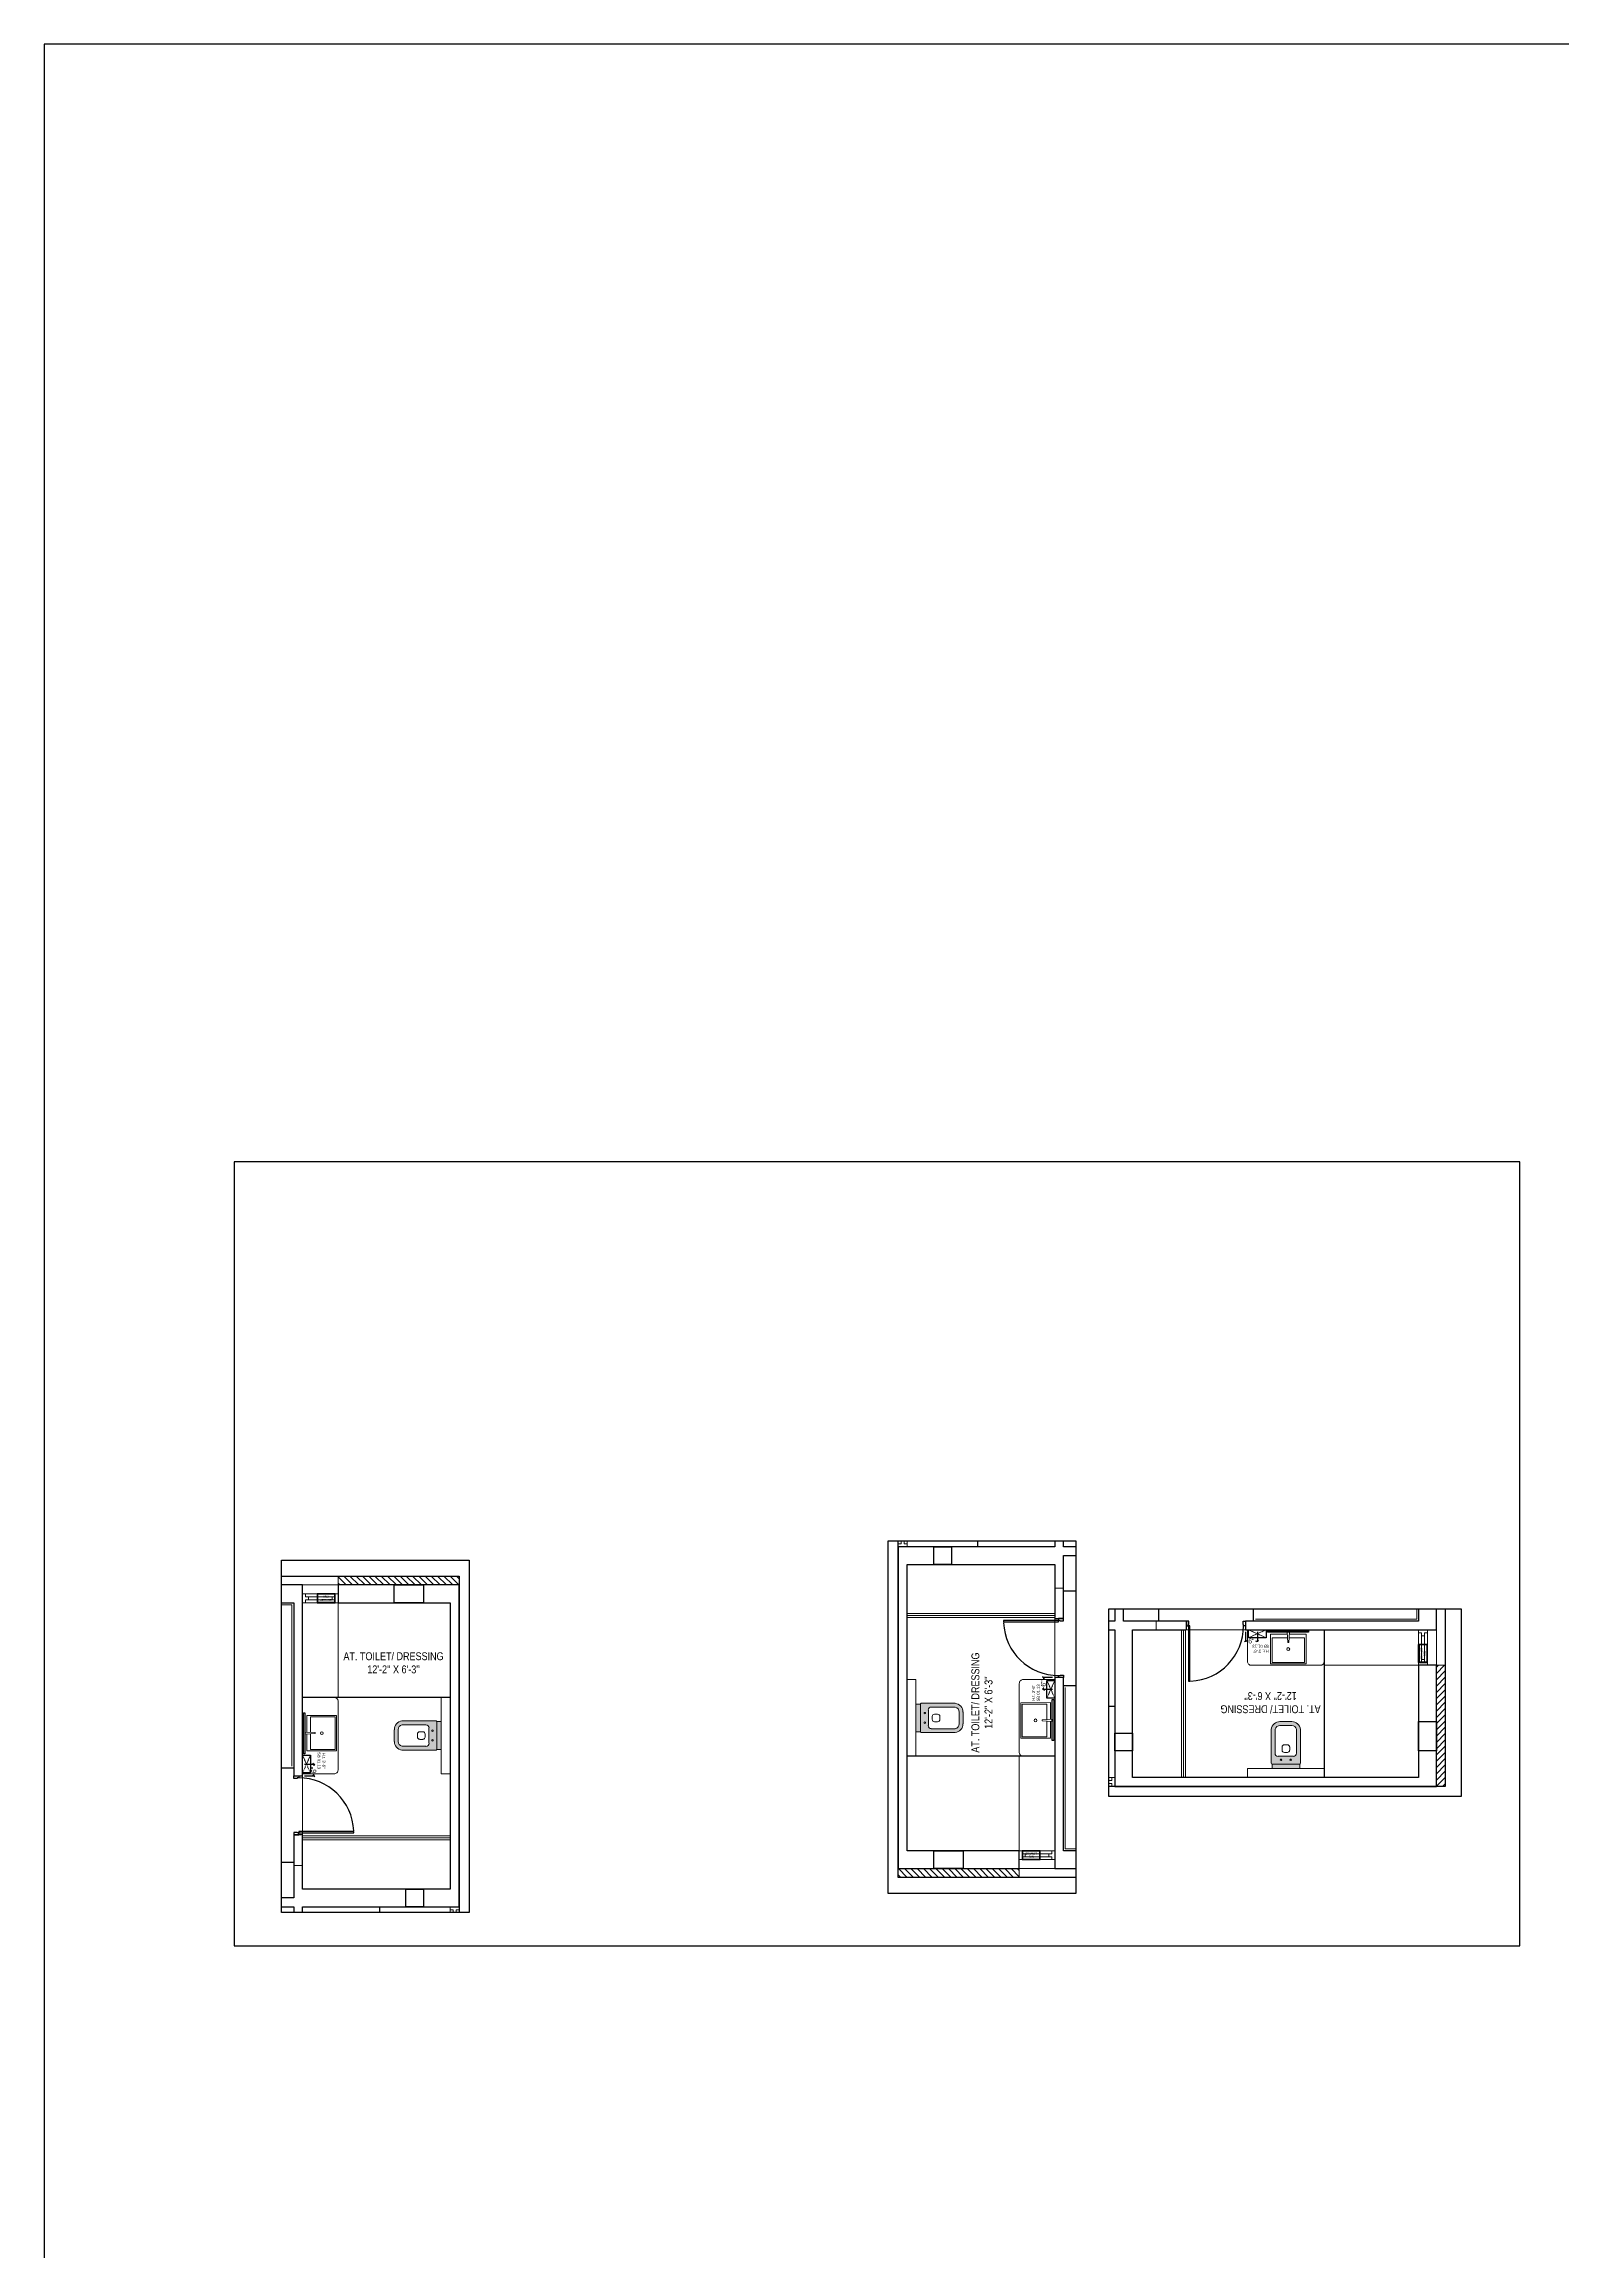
# Model space of a CAD drawing. Header units: millimetres. Extents: x 56222 to 3066687, y -650199 to -121287.
# Drawn here: x 155067 to 155839, y -178523 to -177401 of the extents above; entities that cross this region are included whole.
import ezdxf

# ---------------------------------------------------------------- set-up
doc = ezdxf.new("R2010")
doc.units = ezdxf.units.MM
doc.header["$MEASUREMENT"] = 0
doc.header["$PDMODE"] = 35
doc.linetypes.add('DASHED', pattern=[0.75, 0.5, -0.25])
doc.linetypes.add('DASHED2', pattern=[0.375, 0.25, -0.125])
doc.layers.get('Defpoints').update_dxf_attribs({"color": 220})
doc.layers.add('AR DOOR', color=40, linetype='Continuous')
doc.layers.add('AR ELE-5', color=134, linetype='Continuous')
for name, color, linetype, lineweight in [('COLUMN', 1, 'Continuous', 30), ('dim05', 1, 'Continuous', 13), ('el', 7, 'Continuous', 20), ('ELEC-wires', 1, 'DASHED2', 13), ('Electrical', 84, 'Continuous', 30), ('FIRST FLOOR', 7, 'Continuous', 9), ('FIRST FLOOR ( DW_RAIL )', 7, 'Continuous', 9), ('FIRST FLOOR ( TEXT )', 7, 'Continuous', 9), ('FIRST FLOOR_( PLine )_', 251, 'Continuous', 30), ('FURNITURE', 32, 'Continuous', 9), ('GROUND FLOOR  ( DIM )', 7, 'Continuous', 9), ('TILE', 14, 'Continuous', 9), ('wall', 7, 'Continuous', 30), ('XX~SLAB ( BEAM )~ ( DIM )', 7, 'Continuous', 9)]:
    doc.layers.add(name, color=color, linetype=linetype, lineweight=lineweight)
doc.layers.add('XX~SLAB ( PLINE )', color=251, linetype='Continuous', plot=False)
doc.styles.add('Arial', font='arial.ttf')
doc.styles.add('KATHA', font='swissc.ttf')
doc.styles.get("Standard").update_dxf_attribs({"font": 'arial.ttf', "height": 6})
doc.dimstyles.new('ISO-25', dxfattribs={"dimtxt": 2.5, "dimasz": 1, "dimexe": 0.5, "dimexo": 1, "dimtad": 0, "dimdec": 1, "dimlunit": 4, "dimtxsty": 'Standard', "dimblk": 'OBLIQUE', "dimcen": 2.5, "dimclrd": 1, "dimclre": 1, "dimclrt": 5, "dimadec": 0, "dimazin": 0, "dimtfac": 1, "dimtdec": 1, "dimtmove": 0, "dimatfit": 3, "dimfxl": 1, "dimlwd": -1, "dimarcsym": 0})

# ---------------------------------------------------------------- blocks, each defined once
blk = doc.blocks.new('*U18')
for points in [[(0, 0), (0, 1120), (-30, 1120), (-30, 0)], [(40, 0), (0, 0), (0, -30), (-10, -30), (-10, -100), (40, -100)], [(-1160, 0), (-1120, 0), (-1120, -30), (-1110, -30), (-1110, -100), (-1160, -100)]]:
    blk.add_lwpolyline(points, close=True)
at = {"layer": 'AR ELE-5', "linetype": 'ByBlock', "ltscale": 15}
blk.add_arc((2, -1), 1122, 92.373, 179.9653, dxfattribs=at)
blk = doc.blocks.new('A$C3EC62B37')
at = {"layer": 'FURNITURE', "lineweight": 30, "ltscale": 0.25, "true_color": 0xffffff}
h = blk.add_hatch(color=7, dxfattribs=at)
h.dxf.hatch_style = 1
h.paths.add_polyline_path([(-12.2, 0), (-12.2, 2.3), (-26.3, 2.3), (-26.3, 0)])
h.paths.add_polyline_path([(-26.3, 2.3), (-12.2, 2.3, 0.414214), (-11.8, 2.7), (-11.8, 20, 0.388639), (-16.2, 23.9), (-22.4, 23.9, 0.379499), (-26.7, 20), (-26.7, 2.7, 0.414214)])
h.paths.add_polyline_path([(-15.3, 6.3), (-23.1, 6.3, -0.414214), (-24.7, 7.8), (-24.7, 20, -0.349567), (-22.4, 21.9), (-16.2, 21.9, -0.364948), (-13.8, 20), (-13.8, 7.8, -0.414214)], flags=16)
h.paths.add_polyline_path([(-18.5, 8.2), (-20, 8.2, -0.414214), (-21.2, 9.4), (-21.2, 11, -0.414214), (-20, 12.1), (-18.5, 12.1, -0.414214), (-17.3, 11), (-17.3, 9.4, -0.414214)], flags=0)
h.paths.add_polyline_path([(-22.1, 4.5, -1), (-21.3, 4.5, -1)], flags=16)
at = {"layer": 'FURNITURE', "color": 0, "linetype": 'ByBlock', "lineweight": -2}
for p, q in [((-22.2, 23.9), (-16.2, 23.9)), ((-26.7, 2.7), (-26.7, 20)), ((-24.7, 7.8), (-24.7, 20)), ((-22.2, 21.9), (-16.2, 21.9)), ((-20, 12.1), (-18.5, 12.1)), ((-13.8, 7.8), (-13.8, 20)), ((-11.8, 2.7), (-11.8, 20)), ((-26.3, 2.3), (-12.2, 2.3)), ((-26.3, 2.3), (-26.3, 0)), ((-26.3, 0), (-12.2, 0)), ((-26.3, 0), (-12.2, 0)), ((-23.1, 6.3), (-15.3, 6.3)), ((-21.2, 9.4), (-21.2, 11)), ((-20, 8.2), (-18.5, 8.2)), ((-17.3, 9.4), (-17.3, 11)), ((-12.2, 2.3), (-12.2, 0))]:
    blk.add_line(p, q, dxfattribs=at)
for centre in [(-21.7, 4.5), (-16.8, 4.5)]:
    blk.add_circle(centre, 0.391, dxfattribs=at)
for centre, radius, start, end in [((-22.3, 19.5), 4.37, 89.0873, 174.0395), ((-16.2, 19.5), 4.37, 5.9605, 90.9127), ((-22.3, 19.5), 2.44, 88.437, 168.6348), ((-20, 11), 1.17, 90, 180), ((-18.5, 11), 1.17, 0, 90), ((-16.2, 19.5), 2.44, 11.3652, 91.563), ((-26.3, 2.7), 0.391, 180, 270), ((-23.1, 7.8), 1.57, 180, 270), ((-20, 9.4), 1.17, 180, 270), ((-18.5, 9.4), 1.17, 270, 0), ((-15.3, 7.8), 1.57, 270, 0), ((-12.2, 2.7), 0.391, 270, 0)]:
    blk.add_arc(centre, radius, start, end, dxfattribs=at)
blk = doc.blocks.new('6616')
at = {"color": 242, "linetype": 'DASHED', "true_color": 0xcd2027}
for p, q in [((386784.8, -36915.8), (386775.8, -36911.8)), ((386784.8, -36911.8), (386775.8, -36915.8))]:
    blk.add_line(p, q, dxfattribs=at)
at = {"layer": 'ELEC-wires', "color": 5, "linetype": 'ByBlock', "lineweight": 30, "ltscale": 4}
blk.add_lwpolyline([(386775.8, -36911.8), (386784.8, -36911.8), (386784.8, -36915.8), (386775.8, -36915.8)], close=True, dxfattribs=at)
blk = doc.blocks.new('_Oblique')
at = {"layer": 'wall', "color": 0, "lineweight": -2}
blk.add_line((-0.5, -0.5), (0.5, 0.5), dxfattribs=at)
blk = doc.blocks.new('*D417')
at = {"layer": 'Defpoints', "color": 0, "lineweight": 30, "transparency": 16777216}
for p in [(155580.3, -178230.8), (155574.6, -178236.8), (155580.3, -178236.8)]:
    blk.add_point(p, dxfattribs=at)
at = {"layer": 'dim05', "color": 1, "linetype": 'Continuous', "lineweight": -2, "transparency": 16777216}
for p, q in [((155579.3, -178230.8), (155574.1, -178230.8)), ((155579.3, -178236.8), (155574.1, -178236.8))]:
    blk.add_line(p, q, dxfattribs=at)
at = {"layer": 'dim05', "color": 1, "linetype": 'Continuous', "transparency": 16777216}
for p, q in [((155574.6, -178230.8), (155574.6, -178231.7)), ((155574.6, -178236.8), (155574.6, -178235.8))]:
    blk.add_line(p, q, dxfattribs=at)
at = {"layer": 'dim05', "color": 1, "transparency": 16777216}
for p, rotation in [((155574.6, -178230.8), 90), ((155574.6, -178236.8), 270)]:
    blk.add_blockref('_Oblique', p, dxfattribs=dict(at, rotation=rotation))
at = {"layer": 'dim05', "color": 5, "lineweight": 25, "transparency": 16777216, "insert": (155574.6, -178233.8), "char_height": 2.5, "attachment_point": 5, "rotation": 90, "style": 'Arial'}
blk.add_mtext('6"', dxfattribs=at)
blk = doc.blocks.new('A$C1B9B2090')
at = {"layer": 'Electrical', "ltscale": 10}
blk.add_line((0, 5), (10.1, 5), dxfattribs=at)
at = {"layer": 'Electrical', "ltscale": 2}
for points in [[(0, 0), (10.1, 0), (10.1, 5), (0, 5)], [(0.2, 0.2), (9.8, 0.2), (9.8, 4.7), (0.2, 4.7)]]:
    blk.add_lwpolyline(points, close=True, dxfattribs=at)
at = {"layer": 'Electrical', "ltscale": 2, "insert": (1.5, 3.9), "char_height": 1.05, "width": 7.165, "attachment_point": 1}
blk.add_mtext('\\pxqc;{\\fMalgun Gothic|b1|i0|c0|p34;\\W5.565;\\C0;\\W1;EXHAUST \\P\\W7.7995;\\W1;FAN}', dxfattribs=at)
blk = doc.blocks.new('*D420')
at = {"layer": 'Defpoints', "color": 0, "lineweight": 30, "transparency": 16777216}
for p in [(155677.3, -178206.5), (155683.4, -178206.5), (155683.4, -178212.2)]:
    blk.add_point(p, dxfattribs=at)
at = {"layer": 'dim05', "color": 1, "linetype": 'Continuous', "lineweight": -2, "transparency": 16777216}
for p, q in [((155677.3, -178207.5), (155677.3, -178212.7)), ((155683.4, -178207.5), (155683.4, -178212.7))]:
    blk.add_line(p, q, dxfattribs=at)
at = {"layer": 'dim05', "color": 1, "linetype": 'Continuous', "transparency": 16777216}
for p, q in [((155677.3, -178212.2), (155678.3, -178212.2)), ((155683.4, -178212.2), (155682.4, -178212.2))]:
    blk.add_line(p, q, dxfattribs=at)
at = {"layer": 'dim05', "color": 1, "transparency": 16777216, "rotation": 180}
blk.add_blockref('_Oblique', (155677.3, -178212.2), dxfattribs=at)
at = {"layer": 'dim05', "color": 1, "transparency": 16777216}
blk.add_blockref('_Oblique', (155683.4, -178212.2), dxfattribs=at)
at = {"layer": 'dim05', "color": 5, "lineweight": 25, "transparency": 16777216, "insert": (155680.3, -178212.2), "char_height": 2.5, "attachment_point": 5, "style": 'Arial'}
blk.add_mtext('6"', dxfattribs=at)
blk = doc.blocks.new('*D419')
at = {"layer": 'Defpoints', "color": 0, "lineweight": 30, "transparency": 16777216}
for p in [(155198.1, -178274.7), (155203.8, -178274.7), (155198.1, -178280.7)]:
    blk.add_point(p, dxfattribs=at)
at = {"layer": 'dim05', "color": 1, "linetype": 'Continuous', "lineweight": -2, "transparency": 16777216}
for p, q in [((155199.1, -178274.7), (155204.3, -178274.7)), ((155199.1, -178280.7), (155204.3, -178280.7))]:
    blk.add_line(p, q, dxfattribs=at)
at = {"layer": 'dim05', "color": 1, "linetype": 'Continuous', "transparency": 16777216}
for p, q in [((155203.8, -178274.7), (155203.8, -178275.7)), ((155203.8, -178280.7), (155203.8, -178279.8))]:
    blk.add_line(p, q, dxfattribs=at)
at = {"layer": 'dim05', "color": 1, "transparency": 16777216}
for p, rotation in [((155203.8, -178274.7), 90), ((155203.8, -178280.7), 270)]:
    blk.add_blockref('_Oblique', p, dxfattribs=dict(at, rotation=rotation))
at = {"layer": 'dim05', "color": 5, "lineweight": 25, "transparency": 16777216, "insert": (155203.8, -178277.7), "char_height": 2.5, "attachment_point": 5, "rotation": 90, "style": 'Arial'}
blk.add_mtext('6"', dxfattribs=at)

msp = doc.modelspace()

# ---------------------------------------------------------------- hatches: boundary and pattern name
at = {"layer": 'GROUND FLOOR  ( DIM )'}
h = msp.add_hatch(dxfattribs=at)
h.set_pattern_fill('ANSI31', color=256, scale=18, angle=270, style=0)
h.set_pattern_definition([(315, (322511.6381, -39915.8767), (1.590990258, 1.590990258), [])])
h.paths.add_polyline_path([(155277.589, -178179.238), (155277.589, -178183.738), (155216.089, -178183.738), (155216.089, -178179.238)])
h = msp.add_hatch(dxfattribs=at)
h.set_pattern_fill('ANSI31', color=256, scale=18, angle=180, style=0)
h.set_pattern_definition([(225, (294042.2094, -345520.0913), (1.590990258, -1.590990258), [])])
h.paths.add_polyline_path([(155778.848, -178286.042), (155774.348, -178286.042), (155774.348, -178224.542), (155778.848, -178224.542)])
h = msp.add_hatch(dxfattribs=at)
h.set_pattern_fill('ANSI31', color=256, scale=18, angle=90, style=0)
h.set_pattern_definition([(135, (-11733.201, -316595.6358), (-1.590990258, -1.590990258), [])])
h.paths.add_polyline_path([(155500.848, -178332.274), (155500.848, -178327.774), (155562.348, -178327.774), (155562.348, -178332.274)])

# ---------------------------------------------------------------- linework, layer by layer
at = {"layer": 'COLUMN'}
for points in [[(155518.848, -178173.274), (155518.848, -178164.274), (155527.848, -178164.274), (155527.848, -178173.274)], [(155259.589, -178183.738), (155259.589, -178192.738), (155244.589, -178192.738), (155244.589, -178183.738)], [(155774.348, -178268.042), (155765.348, -178268.042), (155765.348, -178253.042), (155774.348, -178253.042)], [(155619.848, -178268.042), (155610.848, -178268.042), (155610.848, -178259.042), (155619.848, -178259.042)], [(155518.848, -178327.774), (155518.848, -178318.774), (155533.848, -178318.774), (155533.848, -178327.774)], [(155259.589, -178338.238), (155259.589, -178347.238), (155250.589, -178347.238), (155250.589, -178338.238)]]:
    msp.add_lwpolyline(points, close=True, dxfattribs=at)
at = {"layer": 'FIRST FLOOR'}
for p, q in [((155500.848, -178327.774), (155500.848, -178161.38)), ((155580.348, -178164.274), (155500.848, -178164.274)), ((155505.348, -178164.274), (155505.348, -178161.38)), ((155580.348, -178164.274), (155580.348, -178161.38)), ((155584.848, -178164.274), (155584.848, -178161.38)), ((155584.848, -178164.274), (155591.058, -178164.274)), ((155505.348, -178318.774), (155505.348, -178173.274)), ((155580.348, -178173.274), (155505.348, -178173.274)), ((155580.348, -178327.774), (155580.348, -178173.274)), ((155584.848, -178200.774), (155584.848, -178168.774)), ((155584.848, -178168.774), (155591.058, -178168.774)), ((155277.589, -178183.738), (155187.379, -178183.738)), ((155198.089, -178183.738), (155198.089, -178338.238)), ((155216.089, -178183.738), (155216.089, -178192.738)), ((155277.589, -178183.738), (155277.589, -178350.132)), ((155584.848, -178185.274), (155580.348, -178185.274)), ((155187.379, -178192.738), (155193.589, -178192.738)), ((155193.589, -178192.738), (155193.589, -178280.738)), ((155198.089, -178192.738), (155273.089, -178192.738)), ((155273.089, -178192.738), (155273.089, -178338.238)), ((155610.848, -178202.042), (155610.848, -178195.832)), ((155615.348, -178202.042), (155615.348, -178195.832)), ((155765.348, -178195.832), (155765.348, -178202.042)), ((155774.348, -178286.042), (155774.348, -178195.832)), ((155610.848, -178202.042), (155607.954, -178202.042)), ((155610.848, -178206.542), (155607.954, -178206.542)), ((155610.848, -178206.542), (155610.848, -178286.042)), ((155647.348, -178202.042), (155615.348, -178202.042)), ((155619.848, -178206.542), (155619.848, -178281.542)), ((155774.348, -178206.542), (155619.848, -178206.542)), ((155631.848, -178202.042), (155631.848, -178206.542)), ((155765.348, -178202.042), (155677.348, -178202.042)), ((155677.348, -178202.042), (155677.348, -178206.542)), ((155765.348, -178206.542), (155765.348, -178281.542)), ((155584.848, -178230.774), (155580.348, -178230.774)), ((155584.848, -178318.774), (155584.848, -178230.774)), ((155774.348, -178224.542), (155765.348, -178224.542)), ((155193.589, -178280.738), (155198.089, -178280.738)), ((155610.848, -178281.542), (155607.954, -178281.542)), ((155774.348, -178286.042), (155607.954, -178286.042)), ((155765.348, -178281.542), (155619.848, -178281.542)), ((155193.589, -178310.738), (155193.589, -178342.738)), ((155580.348, -178318.774), (155505.348, -178318.774)), ((155562.348, -178327.774), (155562.348, -178318.774)), ((155591.058, -178318.774), (155584.848, -178318.774)), ((155193.589, -178326.238), (155198.089, -178326.238)), ((155500.848, -178327.774), (155591.058, -178327.774)), ((155193.589, -178342.738), (155187.379, -178342.738)), ((155198.089, -178338.238), (155273.089, -178338.238)), ((155193.589, -178347.238), (155187.379, -178347.238)), ((155193.589, -178347.238), (155193.589, -178350.132)), ((155198.089, -178347.238), (155277.589, -178347.238)), ((155198.089, -178347.238), (155198.089, -178350.132)), ((155273.089, -178347.238), (155273.089, -178350.132))]:
    msp.add_line(p, q, dxfattribs=at)
at = {"layer": 'FIRST FLOOR', "ltscale": 0.7}
for points in [[(155187.379, -178179.238), (155277.589, -178179.238), (155277.589, -178183.738)], [(155778.848, -178195.832), (155778.848, -178286.042), (155774.348, -178286.042)], [(155591.058, -178332.274), (155500.848, -178332.274), (155500.848, -178327.774)]]:
    msp.add_lwpolyline(points, dxfattribs=at)
at = {"layer": 'FIRST FLOOR ( DW_RAIL )'}
for points in [[(155500.848, -178161.38), (155500.848, -178164.274), (155505.348, -178164.274), (155505.348, -178161.38)], [(155502.348, -178161.38), (155502.348, -178162.774), (155500.848, -178162.774), (155500.848, -178164.274), (155505.348, -178164.274), (155505.348, -178162.774), (155503.848, -178162.774), (155503.848, -178161.38)], [(155607.954, -178286.042), (155610.848, -178286.042), (155610.848, -178281.542), (155607.954, -178281.542)], [(155607.954, -178284.542), (155609.348, -178284.542), (155609.348, -178286.042), (155610.848, -178286.042), (155610.848, -178281.542), (155609.348, -178281.542), (155609.348, -178283.042), (155607.954, -178283.042)], [(155277.589, -178350.132), (155277.589, -178347.238), (155273.089, -178347.238), (155273.089, -178350.132)], [(155276.089, -178350.132), (155276.089, -178348.738), (155277.589, -178348.738), (155277.589, -178347.238), (155273.089, -178347.238), (155273.089, -178348.738), (155274.589, -178348.738), (155274.589, -178350.132)]]:
    msp.add_lwpolyline(points, dxfattribs=at)
for points in [[(155216.089, -178188.238), (155214.589, -178188.238), (155214.589, -178189.738), (155213.089, -178189.738), (155213.089, -178191.238), (155201.089, -178191.238), (155201.089, -178189.738), (155199.589, -178189.738), (155199.589, -178188.238), (155198.089, -178188.238), (155198.089, -178192.738), (155199.589, -178192.738), (155199.589, -178191.238), (155201.089, -178191.238), (155201.089, -178189.738), (155213.089, -178189.738), (155213.089, -178191.238), (155214.589, -178191.238), (155214.589, -178192.738), (155216.089, -178192.738), (155216.089, -178188.238), (155198.089, -178188.238), (155198.089, -178192.738), (155216.089, -178192.738)], [(155769.848, -178224.542), (155769.848, -178223.042), (155768.348, -178223.042), (155768.348, -178221.542), (155766.848, -178221.542), (155766.848, -178209.542), (155768.348, -178209.542), (155768.348, -178208.042), (155769.848, -178208.042), (155769.848, -178206.542), (155765.348, -178206.542), (155765.348, -178208.042), (155766.848, -178208.042), (155766.848, -178209.542), (155768.348, -178209.542), (155768.348, -178221.542), (155766.848, -178221.542), (155766.848, -178223.042), (155765.348, -178223.042), (155765.348, -178224.542), (155769.848, -178224.542), (155769.848, -178206.542), (155765.348, -178206.542), (155765.348, -178224.542)], [(155562.348, -178323.274), (155563.848, -178323.274), (155563.848, -178321.774), (155565.348, -178321.774), (155565.348, -178320.274), (155577.348, -178320.274), (155577.348, -178321.774), (155578.848, -178321.774), (155578.848, -178323.274), (155580.348, -178323.274), (155580.348, -178318.774), (155578.848, -178318.774), (155578.848, -178320.274), (155577.348, -178320.274), (155577.348, -178321.774), (155565.348, -178321.774), (155565.348, -178320.274), (155563.848, -178320.274), (155563.848, -178318.774), (155562.348, -178318.774), (155562.348, -178323.274), (155580.348, -178323.274), (155580.348, -178318.774), (155562.348, -178318.774)]]:
    msp.add_lwpolyline(points, close=True, dxfattribs=at)
at = {"layer": 'FIRST FLOOR_( PLine )_'}
for p, q in [((155580.348, -178164.274), (155500.848, -178164.274)), ((155500.848, -178164.274), (155500.848, -178327.774)), ((155580.348, -178161.38), (155580.348, -178164.274)), ((155584.848, -178164.274), (155584.848, -178161.38)), ((155591.058, -178164.274), (155584.848, -178164.274)), ((155505.348, -178318.774), (155505.348, -178173.274)), ((155505.348, -178173.274), (155580.348, -178173.274)), ((155580.348, -178173.274), (155580.348, -178200.274)), ((155584.848, -178200.774), (155584.848, -178168.774)), ((155584.848, -178168.774), (155591.058, -178168.774)), ((155277.589, -178183.738), (155216.089, -178183.738)), ((155216.089, -178183.738), (155216.089, -178192.738)), ((155277.589, -178347.238), (155277.589, -178183.738)), ((155216.089, -178192.738), (155273.089, -178192.738)), ((155273.089, -178192.738), (155273.089, -178338.238)), ((155610.848, -178195.832), (155610.848, -178202.042)), ((155615.348, -178202.042), (155615.348, -178195.832)), ((155580.348, -178200.774), (155584.848, -178200.774)), ((155610.848, -178202.042), (155607.954, -178202.042)), ((155607.954, -178206.542), (155610.848, -178206.542)), ((155610.848, -178206.542), (155610.848, -178286.042)), ((155647.348, -178202.042), (155615.348, -178202.042)), ((155619.848, -178281.542), (155619.848, -178206.542)), ((155619.848, -178206.542), (155646.848, -178206.542)), ((155647.348, -178206.542), (155647.348, -178202.042)), ((155774.348, -178224.542), (155765.348, -178224.542)), ((155765.348, -178224.542), (155765.348, -178281.542)), ((155774.348, -178286.042), (155774.348, -178224.542)), ((155610.848, -178286.042), (155774.348, -178286.042)), ((155765.348, -178281.542), (155619.848, -178281.542)), ((155198.089, -178310.738), (155193.589, -178310.738)), ((155193.589, -178310.738), (155193.589, -178342.738)), ((155198.089, -178338.238), (155198.089, -178311.238)), ((155562.348, -178318.774), (155505.348, -178318.774)), ((155562.348, -178327.774), (155562.348, -178318.774)), ((155500.848, -178327.774), (155562.348, -178327.774)), ((155193.589, -178342.738), (155187.379, -178342.738)), ((155273.089, -178338.238), (155198.089, -178338.238)), ((155187.379, -178347.238), (155193.589, -178347.238)), ((155193.589, -178347.238), (155193.589, -178350.132)), ((155198.089, -178350.132), (155198.089, -178347.238)), ((155198.089, -178347.238), (155277.589, -178347.238))]:
    msp.add_line(p, q, dxfattribs=at)
for points in [[(155193.589, -178183.738), (155187.379, -178183.738)], [(155193.589, -178192.738), (155193.589, -178280.738), (155198.089, -178280.738), (155198.089, -178183.738), (155193.589, -178183.738)], [(155187.379, -178192.738), (155193.589, -178192.738)], [(155765.348, -178195.832), (155765.348, -178202.042)], [(155774.348, -178202.042), (155774.348, -178195.832)], [(155765.348, -178202.042), (155677.348, -178202.042), (155677.348, -178206.542), (155774.348, -178206.542), (155774.348, -178202.042)], [(155584.848, -178318.774), (155584.848, -178230.774), (155580.348, -178230.774), (155580.348, -178327.774), (155584.848, -178327.774)], [(155591.058, -178318.774), (155584.848, -178318.774)], [(155584.848, -178327.774), (155591.058, -178327.774)]]:
    msp.add_lwpolyline(points, dxfattribs=at)
at = {"layer": 'FURNITURE'}
for p, q in [((155541.348, -178161.38), (155541.348, -178164.274)), ((155187.379, -178193.738), (155192.685, -178193.738)), ((155192.685, -178193.738), (155192.685, -178275.738)), ((155580.348, -178198.274), (155505.348, -178198.274)), ((155580.348, -178199.274), (155505.348, -178199.274)), ((155580.348, -178200.274), (155505.348, -178200.274)), ((155764.348, -178195.832), (155764.348, -178201.138)), ((155644.848, -178206.542), (155644.848, -178281.542)), ((155645.848, -178206.542), (155645.848, -178281.542)), ((155646.848, -178206.542), (155646.848, -178281.542)), ((155764.348, -178201.138), (155682.348, -178201.138)), ((155585.753, -178317.774), (155585.753, -178235.774)), ((155607.954, -178245.542), (155610.848, -178245.542)), ((155198.089, -178311.238), (155273.089, -178311.238)), ((155198.089, -178312.238), (155273.089, -178312.238)), ((155198.089, -178313.238), (155273.089, -178313.238)), ((155591.058, -178317.774), (155585.753, -178317.774)), ((155237.089, -178350.132), (155237.089, -178347.238))]:
    msp.add_line(p, q, dxfattribs=at)
at = {"layer": 'FURNITURE', "color": 5, "lineweight": 30, "ltscale": 10000}
for p, q in [((155541.348, -178164.274), (155541.348, -178161.38)), ((155717.348, -178206.542), (155717.348, -178281.542)), ((155198.089, -178240.738), (155273.089, -178240.738)), ((155610.848, -178245.542), (155607.954, -178245.542)), ((155580.348, -178270.774), (155505.348, -178270.774)), ((155237.089, -178347.238), (155237.089, -178350.132))]:
    msp.add_line(p, q, dxfattribs=at)
at = {"layer": 'FURNITURE', "lineweight": 30}
for p, q in [((155584.848, -178186.774), (155591.058, -178186.774)), ((155633.348, -178202.042), (155633.348, -178195.832)), ((155193.589, -178324.738), (155187.379, -178324.738))]:
    msp.add_line(p, q, dxfattribs=at)
for points in [[(155187.379, -178192.738), (155193.589, -178192.738), (155193.589, -178276.738), (155187.379, -178276.738)], [(155765.348, -178195.832), (155765.348, -178202.042), (155681.348, -178202.042), (155681.348, -178195.832)], [(155591.058, -178318.774), (155584.848, -178318.774), (155584.848, -178234.774), (155591.058, -178234.774)]]:
    msp.add_lwpolyline(points, dxfattribs=at)
at = {"layer": 'FURNITURE'}
for points in [[(155216.089, -178240.738), (155198.089, -178240.738), (155198.089, -178192.738), (155216.089, -178192.738)], [(155699.383, -178212.925), (155698.812, -178212.925), (155698.554, -178207.629), (155699.634, -178207.628)], [(155717.348, -178224.542), (155717.348, -178206.542), (155765.348, -178206.542), (155765.348, -178224.542)], [(155509.848, -178231.774), (155505.348, -178231.774), (155505.348, -178270.774), (155509.848, -178270.774)], [(155268.589, -178279.738), (155273.089, -178279.738), (155273.089, -178240.738), (155268.589, -178240.738)], [(155573.965, -178252.81), (155573.965, -178252.238), (155579.262, -178251.98), (155579.262, -178253.061)], [(155204.472, -178258.703), (155204.472, -178259.274), (155199.175, -178259.532), (155199.175, -178258.452)], [(155562.348, -178270.774), (155580.348, -178270.774), (155580.348, -178318.774), (155562.348, -178318.774)], [(155678.348, -178277.042), (155678.348, -178281.542), (155717.348, -178281.542), (155717.348, -178277.042)]]:
    msp.add_lwpolyline(points, close=True, dxfattribs=at)
for points in [[(155678.348, -178206.542), (155717.348, -178206.542), (155717.348, -178222.548, -0.41421322), (155715.348, -178224.548), (155680.348, -178224.548, -0.4142139), (155678.348, -178222.548)], [(155580.348, -178231.774), (155580.348, -178270.774), (155564.342, -178270.774, -0.41421322), (155562.342, -178268.774), (155562.342, -178233.774, -0.4142139), (155564.342, -178231.774)], [(155198.089, -178279.738), (155198.089, -178240.738), (155214.095, -178240.738, -0.41421322), (155216.095, -178242.738), (155216.095, -178277.738, -0.4142139), (155214.095, -178279.738)]]:
    msp.add_lwpolyline(points, format="xyb", close=True, dxfattribs=at)
at = {"layer": 'FURNITURE', "color": 5, "lineweight": 30, "ltscale": 10000}
for points in [[(155709.388, -178207.748), (155688.52, -178207.748), (155688.52, -178207.01), (155709.388, -178207.01)], [(155579.142, -178262.814), (155579.142, -178241.947), (155579.88, -178241.947), (155579.88, -178262.814)], [(155199.295, -178248.698), (155199.295, -178269.566), (155198.557, -178269.566), (155198.557, -178248.698)]]:
    msp.add_lwpolyline(points, close=True, dxfattribs=at)
at = {"layer": 'FURNITURE'}
for points in [[(155698.606, -178208.709), (155690.095, -178208.723), (155690.104, -178223.817), (155708.104, -178223.797), (155708.095, -178208.703), (155699.583, -178208.708)], [(155698.694, -178210.509), (155690.817, -178210.523), (155690.824, -178223.097), (155707.384, -178223.077), (155707.376, -178210.504), (155699.498, -178210.509)], [(155578.181, -178252.033), (155578.167, -178243.522), (155563.073, -178243.531), (155563.094, -178261.531), (155578.188, -178261.522), (155578.182, -178253.009)], [(155576.381, -178252.12), (155576.367, -178244.243), (155563.794, -178244.25), (155563.813, -178260.81), (155576.387, -178260.803), (155576.382, -178252.924)], [(155200.256, -178259.48), (155200.27, -178267.991), (155215.364, -178267.982), (155215.343, -178249.982), (155200.249, -178249.991), (155200.255, -178258.503)], [(155202.056, -178259.392), (155202.07, -178267.269), (155214.643, -178267.262), (155214.624, -178250.703), (155202.05, -178250.71), (155202.055, -178258.588)]]:
    msp.add_lwpolyline(points, dxfattribs=at)
for centre in [(155699.1, -178216.27), (155570.62, -178252.526), (155207.817, -178258.986)]:
    msp.add_circle(centre, 0.72, dxfattribs=at)
at = {"layer": 'GROUND FLOOR  ( DIM )'}
for points in [[(155277.589, -178183.738), (155277.589, -178179.238), (155216.089, -178179.238), (155216.089, -178192.738)], [(155774.348, -178286.042), (155778.848, -178286.042), (155778.848, -178224.542), (155765.348, -178224.542)], [(155500.848, -178327.774), (155500.848, -178332.274), (155562.348, -178332.274), (155562.348, -178318.774)]]:
    msp.add_lwpolyline(points, dxfattribs=at)
for points in [[(155277.589, -178179.238), (155277.589, -178183.738), (155216.089, -178183.738), (155216.089, -178179.238)], [(155778.848, -178286.042), (155774.348, -178286.042), (155774.348, -178224.542), (155778.848, -178224.542)], [(155500.848, -178332.274), (155500.848, -178327.774), (155562.348, -178327.774), (155562.348, -178332.274)]]:
    msp.add_lwpolyline(points, close=True, dxfattribs=at)
at = {"layer": 'TILE', "color": 1, "linetype": 'Continuous', "lineweight": 25}
msp.add_lwpolyline([(158321.234, -177400.874), (155066.713, -177400.874), (155066.713, -179242.65), (158321.234, -179242.65)], close=True, dxfattribs=at)
at = {"layer": 'XX~SLAB ( BEAM )~ ( DIM )', "color": 1, "lineweight": 30}
msp.add_lwpolyline([(155816.705, -177968.723), (155163.303, -177968.723), (155163.303, -178367.062), (155816.705, -178367.062)], close=True, dxfattribs=at)
at = {"layer": 'XX~SLAB ( BEAM )~ ( DIM )', "color": 242, "lineweight": 30, "true_color": 0xcd2027}
for points in [[(155495.678, -178340.458), (155495.678, -178161.38), (155591.058, -178161.38), (155591.058, -178340.458)], [(155282.76, -178171.054), (155282.76, -178350.132), (155187.379, -178350.132), (155187.379, -178171.054)], [(155787.032, -178291.213), (155607.954, -178291.213), (155607.954, -178195.832), (155787.032, -178195.832)]]:
    msp.add_lwpolyline(points, close=True, dxfattribs=at)
at = {"layer": 'XX~SLAB ( PLINE )'}
for points in [[(155591.058, -178332.274), (155500.848, -178332.274), (155500.848, -178161.38)], [(155187.379, -178179.238), (155277.589, -178179.238), (155277.589, -178350.132)], [(155778.848, -178195.832), (155778.848, -178286.042), (155607.954, -178286.042)]]:
    msp.add_lwpolyline(points, dxfattribs=at)

# ---------------------------------------------------------------- block references
at = {"xscale": 0.9052782660299882, "yscale": 0.9052782660299882, "zscale": 0.9052782660299882}
for p, rotation in [((155214.589, -178188.239), 180), ((155769.847, -178223.042), 90)]:
    msp.add_blockref('A$C1B9B2090', p, dxfattribs=dict(at, rotation=rotation))
msp.add_blockref('A$C1B9B2090', (155563.848, -178323.274), dxfattribs=at)
at = {"layer": 'AR DOOR', "linetype": 'ByBlock', "lineweight": -2, "extrusion": (0, 0, -1), "xscale": -0.02500000000004329, "yscale": 0.02500000000004329, "zscale": -0.02500000000004329}
for p, rotation in [((-155582.348, -178201.774), 270), ((-155648.348, -178204.542), 180), ((-155196.089, -178309.738), 90)]:
    msp.add_blockref('*U18', p, dxfattribs=dict(at, rotation=rotation))
at = {"layer": 'el', "color": 1}
for p, rotation in [((542463.639, -215122.313), 180), ((118664.578, -565017.065), 90), ((192113.86, 208505.552), 270)]:
    msp.add_blockref('6616', p, dxfattribs=dict(at, rotation=rotation))
at = {"layer": 'FURNITURE', "xscale": -1}
for p, rotation in [((155509.848, -178232.035), 270), ((155268.589, -178279.477), 90)]:
    msp.add_blockref('A$C3EC62B37', p, dxfattribs=dict(at, rotation=rotation))
msp.add_blockref('A$C3EC62B37', (155678.609, -178277.042), dxfattribs=at)

# ---------------------------------------------------------------- texts
at = {"layer": 'Electrical', "color": 5, "transparency": 33554687}
for rotation, p in [(180, (155689.438, -178214.134)), (90, (155572.757, -178242.864)), (270, (155205.68, -178268.648))]:
    msp.add_text('SB 01.13', height=1.5, rotation=rotation, dxfattribs=at).set_placement(p)
at = {"layer": 'Electrical', "color": 240, "true_color": 0xed1f24, "transparency": 33554687}
for rotation, p in [(180, (155689.125, -178216.596)), (90, (155570.294, -178242.552)), (270, (155208.143, -178268.961))]:
    msp.add_text('H.t. 3\'-6"', height=1.5, rotation=rotation, dxfattribs=at).set_placement(p)
at = {"layer": 'FIRST FLOOR ( TEXT )', "insert": (155244.29, -178223.294), "char_height": 4, "attachment_point": 5, "style": 'KATHA'}
msp.add_mtext("AT. TOILET/ DRESSING\\P12'-2'' X 6'-3''", dxfattribs=at)
at = {"layer": 'FIRST FLOOR ( TEXT )', "char_height": 4, "attachment_point": 5, "style": 'KATHA'}
for insert, rotation in [((155543.404, -178243.486), 90), ((155690.06, -178243.486), 180)]:
    msp.add_mtext("AT. TOILET/ DRESSING\\P12'-2'' X 6'-3''", dxfattribs=dict(at, insert=insert, rotation=rotation))

# ---------------------------------------------------------------- dimensions: what is measured, and where the dimension line sits
at = {"layer": 'dim05', "color": 27, "lineweight": 25, "true_color": 0x7d5120}
for base, p1, p2, angle, picture, middle in [((155683.351, -178212.242), (155677.348, -178206.542), (155683.351, -178206.542), 180, '*D420', (155680.349, -178212.242)), ((155574.648, -178236.778), (155580.348, -178230.774), (155580.348, -178236.778), 90, '*D417', (155574.648, -178233.776)), ((155203.789, -178274.735), (155198.089, -178280.738), (155198.089, -178274.735), 270, '*D419', (155203.789, -178277.737))]:
    dim = msp.add_linear_dim(base=base, p1=p1, p2=p2, angle=angle, dimstyle='ISO-25', override={"dimtxsty": 'Arial'}, dxfattribs=at)
    dim.commit()
    dim.dimension.update_dxf_attribs({"geometry": picture, "text_midpoint": middle})

doc.saveas('drawing.dxf')
